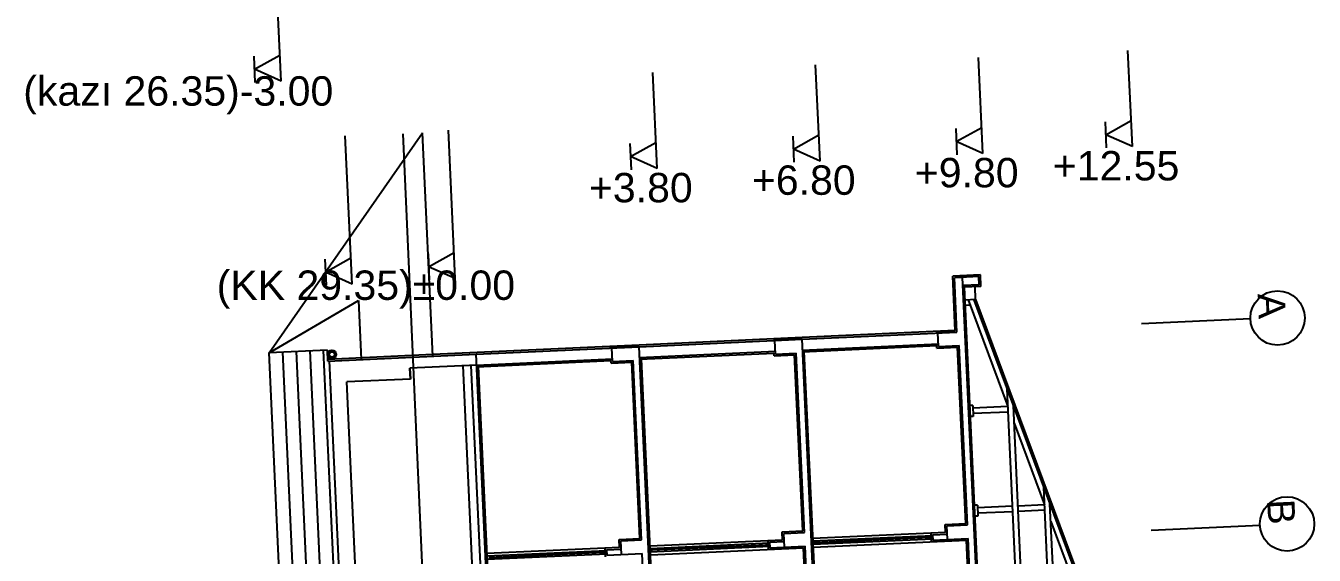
# Model space of a CAD drawing. Header units: centimetres. Extents: x -13133 to 30552, y -2 to 4552.
# Drawn here: x 2836.3 to 3310.3, y 920 to 1114.6 of the extents above; entities that cross this region are included whole.
import ezdxf
from ezdxf.enums import TextEntityAlignment as Align

# ---------------------------------------------------------------- set-up
doc = ezdxf.new("R2010")
doc.units = ezdxf.units.CM
doc.layers.add('ROTAS-MIMARI', color=8, linetype='CONTINUOUS')
doc.layers.add('ROTAS-MIMARI-YAZI', color=8, linetype='CONTINUOUS')
doc.styles.add('ROTAS', font='arial.ttf')

msp = doc.modelspace()

# ---------------------------------------------------------------- linework, layer by layer
at = {"layer": 'ROTAS-MIMARI'}
for p, q in [((2930.22, 1094.21), (2927.71, 1148.74)), ((3243.36, 1070.15), (3241.73, 1105.45)), ((2920.19, 1103.36), (2920.63, 1093.77)), ((2920.41, 1098.56), (2929.78, 1103.8)), ((3128.48, 1064.86), (3126.85, 1100.17)), ((3188.41, 1067.62), (3186.79, 1102.92)), ((2930.22, 1094.21), (2920.41, 1098.56)), ((3068.54, 1062.11), (3066.92, 1097.41)), ((2994.32, 1021.64), (2991.81, 1076.17)), ((3178.38, 1076.77), (3178.82, 1067.18)), ((3178.6, 1071.97), (3187.97, 1077.21)), ((3233.32, 1079.3), (3233.77, 1069.71)), ((3233.55, 1074.5), (3242.91, 1079.74)), ((2925.9, 994.34), (2982.25, 1075.2)), ((2956.37, 1019.64), (2953.87, 1074.17)), ((3002.77, 449.77), (2975.14, 1074.87)), ((2986.02, 993.1), (2982.25, 1075.2)), ((3058.51, 1071.26), (3058.95, 1061.67)), ((3058.73, 1066.46), (3068.1, 1071.7)), ((3118.45, 1074.01), (3118.89, 1064.42)), ((3118.67, 1069.22), (3128.04, 1074.45)), ((3188.41, 1067.62), (3178.6, 1071.97)), ((3243.36, 1070.15), (3233.55, 1074.5)), ((3068.54, 1062.11), (3058.73, 1066.46)), ((3128.48, 1064.86), (3118.67, 1069.22)), ((2946.34, 1028.78), (2946.78, 1019.19)), ((2946.56, 1023.99), (2955.93, 1029.23)), ((2984.29, 1030.79), (2984.73, 1021.2)), ((2984.51, 1026), (2993.88, 1031.23)), ((2956.37, 1019.64), (2946.56, 1023.99)), ((2994.32, 1021.64), (2984.51, 1026)), ((3187.46, 1022.99), (3177.27, 1022.52)), ((3181.47, 1022.71), (3177.27, 1022.52)), ((3178.19, 1002.54), (3177.27, 1022.52)), ((3186.89, 1022.36), (3177.9, 1021.95)), ((3180.9, 1022.09), (3177.9, 1021.95)), ((3178.82, 1001.97), (3177.9, 1021.95)), ((3188.98, 846.27), (3180.9, 1022.09)), ((3187.03, 1019.36), (3181.03, 1019.09)), ((3181.47, 1022.71), (3182.07, 1022.74)), ((3187.03, 1019.36), (3186.89, 1022.36)), ((3187.66, 1018.79), (3187.46, 1022.99)), ((3187.66, 1018.79), (3181.06, 1018.49)), ((3181.91, 1013.12), (3181.66, 1018.52)), ((3185.71, 1013.9), (3185.49, 1018.69)), ((2925.9, 994.34), (2958.72, 1013.54)), ((2958.72, 1013.54), (2959.71, 991.89)), ((3185.71, 1013.9), (3181.88, 1013.72)), ((3189.37, 850.89), (3181.91, 1013.12)), ((3183.75, 1011.81), (3181.97, 1011.72)), ((3183.01, 1013.77), (3197.61, 974.58)), ((3185.11, 1013.87), (3233.24, 884.67)), ((3185.71, 1013.9), (3243.54, 858.65)), ((3178.19, 1002.54), (3121.85, 999.95)), ((3121.88, 999.35), (3178.82, 1001.97)), ((3171.2, 1002.22), (3178.19, 1002.54)), ((3171.83, 1001.65), (3178.82, 1001.97)), ((3172.06, 996.65), (3171.83, 1001.65)), ((2947.28, 995.33), (2925.9, 994.34)), ((2965.54, 567.69), (2945.88, 995.26)), ((2947.46, 991.33), (2947.28, 995.33)), ((3061.91, 997.19), (2986, 993.7)), ((3002.01, 993.84), (3061.94, 996.59)), ((3051.33, 996.71), (3061.91, 997.19)), ((3051.95, 996.14), (3058.95, 996.46)), ((3052.18, 991.14), (3051.95, 996.14)), ((3121.85, 999.95), (3061.91, 997.19)), ((3061.94, 996.59), (3121.88, 999.35)), ((3069.11, 840.76), (3061.94, 996.59)), ((3111.26, 999.46), (3121.85, 999.95)), ((3111.89, 998.89), (3121.88, 999.35)), ((3112.12, 993.9), (3111.89, 998.89)), ((3129.07, 842.92), (3121.88, 999.35)), ((3122.06, 995.36), (3172.01, 997.65)), ((3122.09, 994.76), (3171.44, 997.02)), ((3171.48, 996.03), (3171.44, 997.02)), ((3171.48, 996.03), (3179.08, 996.38)), ((3172.06, 996.65), (3179.65, 997)), ((3182.05, 931.64), (3179.08, 996.38)), ((3182.68, 931.07), (3179.65, 997)), ((2945.56, 566.77), (2925.9, 994.34)), ((2950.56, 567), (2930.9, 994.57)), ((2955.55, 567.23), (2935.89, 994.8)), ((2960.55, 567.46), (2940.89, 995.03)), ((2986, 993.7), (2947.44, 991.93)), ((2947.46, 991.33), (3002.01, 993.84)), ((2967.36, 571.77), (2948.06, 991.36)), ((3021.94, 560.3), (3002.01, 993.84)), ((3002.19, 989.84), (3052.14, 992.14)), ((3002.22, 989.24), (3051.56, 991.51)), ((3051.61, 990.51), (3051.56, 991.51)), ((3051.61, 990.51), (3059.2, 990.86)), ((3052.18, 991.14), (3059.77, 991.49)), ((3062.18, 926.13), (3059.2, 990.86)), ((3062.81, 925.56), (3059.77, 991.49)), ((3062.13, 992.6), (3112.07, 994.9)), ((3062.15, 992), (3111.5, 994.27)), ((3069.35, 848.58), (3062.75, 992.03)), ((3111.55, 993.27), (3111.5, 994.27)), ((3111.55, 993.27), (3119.14, 993.62)), ((3112.12, 993.9), (3119.71, 994.25)), ((3122.12, 928.89), (3119.14, 993.62)), ((3122.74, 928.32), (3119.71, 994.25)), ((3129.29, 851.33), (3122.69, 994.78)), ((3002.19, 989.84), (2977.62, 988.71)), ((2977.8, 984.72), (2977.62, 988.71)), ((2977.62, 988.71), (2977.8, 984.72)), ((3001.93, 886.54), (2997.19, 989.61)), ((3004.93, 886.68), (3000.19, 989.75)), ((3009.41, 845.82), (3002.82, 989.27)), ((2977.8, 984.72), (2954.42, 983.64)), ((2958.8, 888.56), (2954.42, 983.64)), ((3203.27, 851.53), (3197.31, 981.12)), ((3184.66, 974.99), (3183.67, 974.94)), ((3184.66, 974.99), (3184.85, 970.99)), ((3197.61, 974.58), (3184.71, 973.99)), ((3197.7, 972.59), (3184.8, 971.99)), ((3205.27, 851.63), (3199.6, 974.99)), ((3184.85, 970.99), (3183.85, 970.95)), ((3199.9, 968.45), (3211.06, 938.48)), ((3215.03, 852.07), (3210.76, 945.02)), ((3211.06, 938.48), (3201.3, 938.03)), ((3217.03, 852.17), (3213.04, 938.88)), ((3186.35, 938.34), (3185.35, 938.3)), ((3186.53, 934.35), (3185.53, 934.3)), ((3186.35, 938.34), (3186.53, 934.35)), ((3199.3, 937.94), (3186.4, 937.34)), ((3199.39, 935.94), (3186.49, 935.35)), ((3211.15, 936.48), (3201.39, 936.03)), ((3174.46, 931.29), (3182.05, 931.64)), ((3174.6, 928.3), (3174.46, 931.29)), ((3175.09, 930.72), (3182.68, 931.07)), ((3175.32, 925.73), (3175.09, 930.72)), ((3213.34, 932.35), (3220.84, 912.22)), ((3054.59, 925.78), (3062.18, 926.13)), ((3054.73, 922.79), (3054.59, 925.78)), ((3055.21, 925.21), (3062.81, 925.56)), ((3055.44, 920.22), (3055.21, 925.21)), ((3114.66, 925.54), (3065.91, 923.3)), ((3109.91, 924.35), (3065.96, 922.33)), ((3108.71, 924.29), (3108.77, 923.09)), ((3109.27, 925.29), (3109.41, 922.1)), ((3109.89, 924.72), (3115.29, 924.97)), ((3109.89, 924.72), (3109.99, 922.72)), ((3114.52, 928.54), (3122.12, 928.89)), ((3114.66, 925.54), (3114.52, 928.54)), ((3115.15, 927.97), (3122.74, 928.32)), ((3115.38, 922.97), (3115.15, 927.97)), ((3174.6, 928.3), (3125.85, 926.06)), ((3169.85, 927.1), (3125.89, 925.08)), ((3169.9, 925.9), (3125.95, 923.88)), ((3126, 922.86), (3182.34, 925.45)), ((3126.55, 923.91), (3126.49, 925.11)), ((3168.68, 926.45), (3126.52, 924.51)), ((3168.65, 927.05), (3168.7, 925.85)), ((3169.2, 928.05), (3169.35, 924.85)), ((3169.83, 927.48), (3175.23, 927.73)), ((3169.83, 927.48), (3169.92, 925.48)), ((3169.92, 925.48), (3182.91, 926.08)), ((3183.66, 896.68), (3182.34, 925.45)), ((3184.29, 896.11), (3182.91, 926.08)), ((3054.73, 922.79), (3005.98, 920.54)), ((3049.97, 921.59), (3006.02, 919.57)), ((3050.03, 920.39), (3006.08, 918.37)), ((3048.8, 920.94), (3006.65, 919)), ((3048.78, 921.54), (3048.83, 920.34)), ((3049.33, 922.54), (3049.48, 919.34)), ((3049.96, 921.97), (3055.35, 922.21)), ((3049.96, 921.97), (3050.05, 919.97)), ((3050.05, 919.97), (3063.04, 920.56)), ((3064.41, 890.6), (3063.04, 920.56)), ((3109.97, 923.15), (3066.01, 921.13)), ((3066.06, 920.1), (3122.4, 922.69)), ((3066.61, 921.16), (3066.56, 922.35)), ((3108.74, 923.69), (3066.58, 921.75)), ((3109.99, 922.72), (3122.97, 923.32)), ((3123.72, 893.92), (3122.4, 922.69)), ((3124.35, 893.35), (3122.97, 923.32))]:
    msp.add_line(p, q, dxfattribs=at)
for points in [[(3246.75, 1005.08), (3286.78, 1006.92)], [(3250.24, 929.16), (3290.27, 931)]]:
    msp.add_lwpolyline(points, dxfattribs=at)
for centre, radius in [((3296.77, 1007.15), 10), ((2948.95, 993.75), 1.6), ((2948.95, 993.75), 1), ((3300.26, 931.46), 10)]:
    msp.add_circle(centre, radius, dxfattribs=at)

# ---------------------------------------------------------------- texts
at = {"layer": 'ROTAS-MIMARI-YAZI', "style": 'ROTAS'}
for s, p in [('(kazı 26.35)-3.00', (2892.42, 1090.61)), ('+12.55', (3237.37, 1063.12)), ('+6.80', (3122.49, 1057.84)), ('+9.80', (3182.43, 1060.59)), ('+3.80', (3062.55, 1055.08)), ('(KK 29.35)±0.00', (2961.43, 1019.21))]:
    msp.add_text(s, height=10.8, dxfattribs=at).set_placement(p, align=Align.MIDDLE_CENTER)
for s, p in [('A', (3294.66, 1011.59)), ('B', (3298.15, 935.9))]:
    msp.add_text(s, height=10, rotation=272.6327, dxfattribs=at).set_placement(p, align=Align.MIDDLE_CENTER)

doc.saveas('drawing.dxf')
